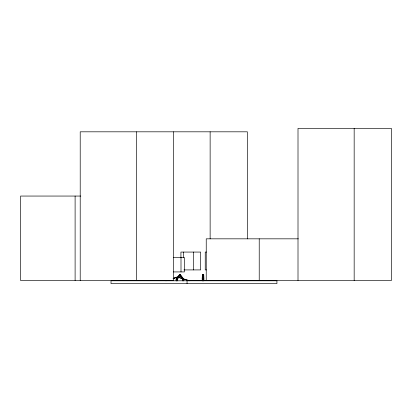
<?xml version="1.0" encoding="UTF-8"?>
<svg xmlns="http://www.w3.org/2000/svg" width="412" height="412" viewBox="0 0 412 412"><rect width="100%" height="100%" fill="white"/><g stroke="black" fill="none" stroke-linecap="round" stroke-linejoin="round"><path stroke-width="0.62" d="M203.837 280.793L203.708 274.598L202.364 274.598L202.204 280.793L203.863 280.793M179.565 274.922L182.392 279.192L182.392 280.793L183.824 280.793L183.824 279.192L180.353 274.598L179.565 274.598L176.738 279.192L176.738 280.793M183.036 280.793L183.036 279.192L179.565 274.598L176.094 279.192L176.094 280.793L177.526 280.793L177.526 279.192L180.353 274.598L176.882 279.192L176.882 280.793M173.184 278.79L177.33 277.039L182.114 278.466M166.669 280.793L167.854 280.376M173.184 278.497L177.33 277.039L182.037 278.538M165.284 280.793L166.489 280.418M173.117 278.352L177.33 277.039L177.34 278.291M80.819 196.055L20.6 196.055L20.6 280.526L173.607 280.526L173.607 131.814M298.355 238.831L206.237 238.831L206.237 280.526M206.463 252.067L205.238 252.067L205.238 269.912L206.463 269.912M173.359 257.474L184.37 257.474L184.37 271.925L173.359 271.925M183.901 269.912L200.649 269.912L200.649 252.067L180.925 252.067L180.925 257.804M176.094 279.192L177.526 279.192M182.392 279.192L183.824 279.192M203.863 279.192L202.204 279.192L202.364 274.598L202.519 279.192M187.8 280.526L202.699 280.526M203.755 280.526L391.4 280.526L391.4 128.395L298.005 128.395L298.005 280.526M183.309 278.826L189.891 280.793M183.211 278.914L189.093 280.793M180.353 274.922L183.18 279.192M203.837 279.192L203.708 274.598M202.364 274.922L202.519 280.793M354.166 128.395L354.166 280.526M259.225 238.831L259.225 280.526M247.37 238.862L247.37 131.814L80.211 131.814L80.211 280.526M210.135 131.814L210.135 238.862M193.496 252.067L193.496 269.912M187.053 280.793L187.053 283.605M183.634 252.067L183.634 257.804M180.997 257.474L180.997 271.925M136.372 131.814L136.372 280.526M75.108 196.055L75.108 280.526M276.931 280.793L111.008 280.793L111.008 283.605L276.931 283.605L276.931 280.793"/></g></svg>
